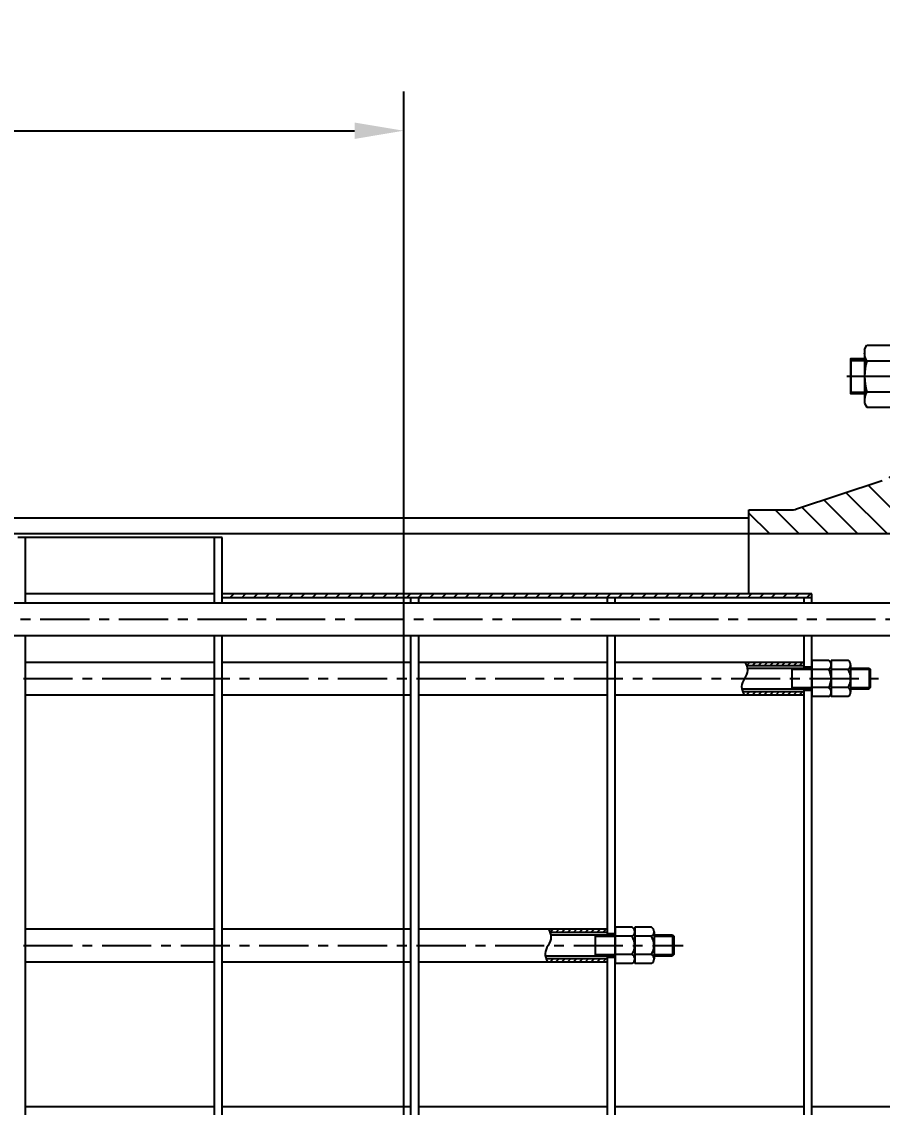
# Model space of a CAD drawing. Header units: millimetres. Extents: x -375 to 12388, y -150 to 8760.
# Drawn here: x 6805 to 7462, y 6353 to 7182 of the extents above; entities that cross this region are included whole.
import ezdxf

# ---------------------------------------------------------------- set-up
doc = ezdxf.new("R2010")
doc.units = ezdxf.units.MM
doc.header["$LTSCALE"] = 30
doc.linetypes.add('CENTER', pattern=[2, 1.25, -0.25, 0.25, -0.25])
doc.layers.get('Defpoints').update_dxf_attribs({"color": 241})
for name, color, linetype in [('1轮廓实线层', 4, 'Continuous'), ('2细线层', 7, 'Continuous'), ('3中心线层', 1, 'CENTER'), ('5剖面线层', 2, 'Continuous'), ('7标注层', 1, 'Continuous')]:
    doc.layers.add(name, color=color, linetype=linetype)
doc.styles.add('PC_TEXTSTYLE', font='romans.shx', dxfattribs={"width": 0.7, "bigfont": 'hzfs.shx'})
doc.styles.add('TH_GBDIM', font='romans.shx', dxfattribs={"width": 0.7, "bigfont": 'hzfs.shx'})
doc.dimstyles.new('TH_GBDIM', dxfattribs={"dimscale": 15, "dimtxt": 3.5, "dimasz": 2.5, "dimexe": 2, "dimexo": 0, "dimgap": 1.5, "dimtad": 1, "dimdec": 1, "dimdsep": 46, "dimtxsty": 'TH_GBDIM', "dimcen": 2.5, "dimclrd": 256, "dimclre": 256, "dimclrt": 3, "dimadec": 0, "dimazin": 2, "dimtfac": 0.714286, "dimtdec": 1, "dimtmove": 0, "dimatfit": 3, "dimfxl": 0, "dimtzin": 0, "dimlwd": -1, "dimlwe": -1, "dimarcsym": 0})

# ---------------------------------------------------------------- blocks, each defined once
blk = doc.blocks.new('M27')
at = {"layer": '1轮廓实线层', "extrusion": (0, -1.22465e-16, -1)}
for p, q in [((-23.8, 20.5), (-21.97, 23.67)), ((-21.97, 23.67), (-1.83, 23.67)), ((-21.97, 11.84), (-1.83, 11.84))]:
    blk.add_line(p, q, dxfattribs=at)
at = {"layer": '1轮廓实线层'}
for p, q in [((-23.8, 20.5), (-23.8, -20.5)), ((0, 20.5), (-1.83, 23.67)), ((-21.97, -11.84), (-1.83, -11.84)), ((-23.8, -20.5), (-21.97, -23.67)), ((-21.97, -23.67), (-1.83, -23.67))]:
    blk.add_line(p, q, dxfattribs=at)
at = {"layer": '1轮廓实线层', "extrusion": (1.22465e-16, 0, -1)}
for p, q in [((0, 20.5), (0, -20.5)), ((0, -20.5), (-1.83, -23.67))]:
    blk.add_line(p, q, dxfattribs=at)
at = {"layer": '1轮廓实线层', "extrusion": (0, -1.22465e-16, -1)}
blk.add_arc((13.32, 17.75), 10.48, 325.61575, 0, dxfattribs=at)
at = {"layer": '1轮廓实线层'}
for centre, radius, start, end in [((-10.48, 17.75), 10.48, 325.61575, 0), ((15.37, 0), 39.17, 162.41205, 197.58795), ((-13.32, -17.75), 10.48, 145.61575, 180)]:
    blk.add_arc(centre, radius, start, end, dxfattribs=at)
at = {"layer": '1轮廓实线层', "extrusion": (1.22465e-16, 0, -1)}
for centre, radius, start, end in [((39.17, 0), 39.17, 162.41205, 197.58795), ((10.48, -17.75), 10.48, 145.61575, 180)]:
    blk.add_arc(centre, radius, start, end, dxfattribs=at)
at = {"layer": '3中心线层'}
blk.add_line((-26.8, 0), (3, 0), dxfattribs=at)
at = {"layer": '1轮廓实线层', "style": 'PC_TEXTSTYLE'}
blk.add_text('TH_SUPERPART', height=1e-29, dxfattribs=at).set_placement((0, 0))
blk = doc.blocks.new('*D50')
at = {"layer": '7标注层'}
for p, q in [((2176.33, 7045.72), (2176.33, 7128.35)), ((7096.33, 5934.46), (7096.33, 7128.35)), ((2213.83, 7098.35), (7058.83, 7098.35))]:
    blk.add_line(p, q, dxfattribs=at)
for points in [[(2213.83, 7104.6), (2213.83, 7092.1), (2176.33, 7098.35)], [(7058.83, 7104.6), (7058.83, 7092.1), (7096.33, 7098.35)]]:
    blk.add_solid(points, dxfattribs=at)
at = {"layer": 'Defpoints', "color": 0}
for p in [(7096.33, 7098.35), (2176.33, 7045.72), (7096.33, 5934.46)]:
    blk.add_point(p, dxfattribs=at)
at = {"layer": '7标注层', "color": 3, "insert": (4636.33, 7147.1), "char_height": 52.5, "attachment_point": 5, "style": 'TH_GBDIM'}
blk.add_mtext('{4920}{}{}', dxfattribs=at)

msp = doc.modelspace()

# ---------------------------------------------------------------- hatches: boundary and pattern name
at = {"layer": '5剖面线层'}
h = msp.add_hatch(dxfattribs=at)
h.set_pattern_fill('ANSI31', color=256, scale=5, angle=90, style=0)
h.paths.add_polyline_path([(7539.83, 6938.49), (7471.83, 6938.49), (7471.83, 6925.99), (7539.83, 6925.99)])
h.paths.add_polyline_path([(7545.83, 6883.49), (7539.83, 6883.49), (7539.83, 6895.99), (7471.83, 6895.99), (7471.83, 6890.49), (7471.83, 6845.8, -0.322823), (7461.57, 6831.57), (7396.14, 6809.76, -0.080612), (7391.39, 6808.99), (7359.83, 6808.99), (7359.83, 6790.99), (7545.83, 6790.99)])
h = msp.add_hatch(dxfattribs=at)
h.set_pattern_fill('ANSI31', color=256, scale=2, style=0)
h.set_pattern_definition([(45, (6594.8115, 5232.545), (-4.490128, 4.490128), [])])
h.paths.add_polyline_path([(7359.83, 6744.95), (6957.83, 6744.95), (6957.83, 6741.95), (7359.83, 6741.95)])
h.paths.add_polyline_path([(7407.83, 6744.95), (7359.83, 6744.95), (7359.83, 6741.95), (7407.83, 6741.95)])
h = msp.add_hatch(dxfattribs=at)
h.set_pattern_fill('ANSI31', color=256, style=0)
h.set_pattern_definition([(45, (2526.8075, 4773.2076), (-2.245064, 2.245064), [])])
edge = h.paths.add_edge_path()
edge.add_line((7401.83, 6692.9), (7356.79, 6692.9))
edge.add_spline(control_points=[(7356.79, 6692.9), (7357.18, 6692.06), (7357.57, 6691.23), (7357.9, 6690.4)], knot_values=[0, 0, 0, 0, 2.604773, 2.604773, 2.604773, 2.604773], degree=3, periodic=0)
edge.add_line((7357.9, 6690.4), (7401.83, 6690.4))
edge.add_line((7401.83, 6690.4), (7401.83, 6692.9))
edge = h.paths.add_edge_path()
edge.add_line((7401.83, 6670.4), (7355.05, 6670.4))
edge.add_spline(control_points=[(7355.05, 6670.4), (7355.38, 6669.57), (7355.77, 6668.73), (7356.16, 6667.9)], knot_values=[23.756012, 23.756012, 23.756012, 23.756012, 26.360785, 26.360785, 26.360785, 26.360785], degree=3, periodic=0)
edge.add_line((7356.16, 6667.9), (7401.83, 6667.9))
edge.add_line((7401.83, 6667.9), (7401.83, 6670.4))
h = msp.add_hatch(dxfattribs=at)
h.set_pattern_fill('ANSI31', color=256, style=0)
h.set_pattern_definition([(45, (2376.8075, 4569.561), (-2.245064, 2.245064), [])])
edge = h.paths.add_edge_path()
edge.add_line((7251.83, 6489.25), (7206.79, 6489.25))
edge.add_spline(control_points=[(7206.79, 6489.25), (7207.18, 6488.42), (7207.57, 6487.58), (7207.9, 6486.75)], knot_values=[0, 0, 0, 0, 2.604773, 2.604773, 2.604773, 2.604773], degree=3, periodic=0)
edge.add_line((7207.9, 6486.75), (7251.83, 6486.75))
edge.add_line((7251.83, 6486.75), (7251.83, 6489.25))
edge = h.paths.add_edge_path()
edge.add_line((7251.83, 6466.75), (7205.05, 6466.75))
edge.add_spline(control_points=[(7205.05, 6466.75), (7205.38, 6465.92), (7205.77, 6465.09), (7206.16, 6464.25)], knot_values=[23.756012, 23.756012, 23.756012, 23.756012, 26.360785, 26.360785, 26.360785, 26.360785], degree=3, periodic=0)
edge.add_line((7206.16, 6464.25), (7251.83, 6464.25))
edge.add_line((7251.83, 6464.25), (7251.83, 6466.75))

# ---------------------------------------------------------------- linework, layer by layer
at = {"layer": '1轮廓实线层'}
for p, q in [((7437.58, 6924.49), (7437.58, 6897.49)), ((7396.14, 6809.76), (7461.57, 6831.57)), ((7359.83, 6808.99), (7391.39, 6808.99)), ((7359.83, 6744.95), (7359.83, 6808.99)), ((2285.83, 6802.99), (7359.83, 6802.99)), ((2277.33, 6790.99), (7359.83, 6790.99)), ((6807.83, 6787.99), (6801.83, 6787.99)), ((6807.83, 6738.15), (6807.83, 6787.99)), ((6951.83, 6787.99), (6807.83, 6787.99)), ((6957.83, 6787.99), (6951.83, 6787.99)), ((6951.83, 6738.15), (6951.83, 6787.99)), ((6957.83, 6738.15), (6957.83, 6787.99)), ((7359.83, 6790.99), (7545.83, 6790.99)), ((6951.83, 6744.95), (6807.83, 6744.95)), ((7407.83, 6744.95), (6957.83, 6744.95)), ((7407.83, 6738.15), (7407.83, 6744.95)), ((1722.83, 6738.15), (7722.83, 6738.15)), ((7407.83, 6741.95), (6957.83, 6741.95)), ((7101.83, 6738.15), (7101.83, 6741.95)), ((7107.83, 6738.15), (7107.83, 6741.95)), ((7251.83, 6738.15), (7251.83, 6741.95)), ((7257.83, 6738.15), (7257.83, 6741.95)), ((7401.83, 6738.15), (7401.83, 6741.95)), ((1722.83, 6713.15), (7722.83, 6713.15)), ((6807.83, 6340.99), (6807.83, 6713.15)), ((6951.83, 6340.99), (6951.83, 6713.15)), ((6957.83, 6340.99), (6957.83, 6713.15)), ((7101.83, 6340.99), (7101.83, 6713.15)), ((7107.83, 6340.99), (7107.83, 6713.15)), ((7251.83, 6484.75), (7251.83, 6713.15)), ((7257.83, 6340.99), (7257.83, 6713.15)), ((7401.83, 6688.4), (7401.83, 6713.15)), ((7407.83, 6340.99), (7407.83, 6713.15)), ((7407.83, 6694.25), (7407.83, 6666.54)), ((7420.63, 6694.25), (7407.83, 6694.25)), ((7422.63, 6694.25), (7422.63, 6666.54)), ((7435.43, 6694.25), (7422.63, 6694.25)), ((6807.83, 6692.9), (6951.83, 6692.9)), ((6957.83, 6692.9), (7101.83, 6692.9)), ((7107.83, 6692.9), (7251.83, 6692.9)), ((7257.83, 6692.9), (7401.83, 6692.9)), ((7357.9, 6690.4), (7401.83, 6690.4)), ((7358.53, 6688.4), (7407.83, 6688.4)), ((7392.43, 6688.4), (7392.43, 6672.4)), ((7401.83, 6689.4), (7407.83, 6689.4)), ((7420.63, 6687.33), (7407.83, 6687.33)), ((7422.63, 6690.79), (7422.63, 6670.01)), ((7435.43, 6687.33), (7422.63, 6687.33)), ((7437.43, 6690.79), (7437.43, 6670.01)), ((7437.43, 6688.4), (7451.43, 6688.4)), ((7451.43, 6688.4), (7452.43, 6687.4)), ((7451.43, 6688.4), (7451.43, 6672.4)), ((7452.43, 6687.4), (7452.43, 6673.4)), ((7354.42, 6672.4), (7407.83, 6672.4)), ((7355.05, 6670.4), (7401.83, 6670.4)), ((7401.83, 6340.99), (7401.83, 6672.4)), ((7401.83, 6671.4), (7407.83, 6671.4)), ((7420.63, 6673.47), (7407.83, 6673.47)), ((7435.43, 6673.47), (7422.63, 6673.47)), ((7437.43, 6672.4), (7451.43, 6672.4)), ((7452.43, 6673.4), (7451.43, 6672.4)), ((6807.83, 6667.9), (6951.83, 6667.9)), ((6957.83, 6667.9), (7101.83, 6667.9)), ((7107.83, 6667.9), (7251.83, 6667.9)), ((7257.83, 6667.9), (7401.83, 6667.9)), ((7420.63, 6666.54), (7407.83, 6666.54)), ((7435.43, 6666.54), (7422.63, 6666.54)), ((6807.83, 6489.25), (6951.83, 6489.25)), ((6957.83, 6489.25), (7101.83, 6489.25)), ((7107.83, 6489.25), (7251.83, 6489.25)), ((7207.9, 6486.75), (7251.83, 6486.75)), ((7257.83, 6490.61), (7257.83, 6462.9)), ((7270.63, 6490.61), (7257.83, 6490.61)), ((7272.63, 6490.61), (7272.63, 6462.9)), ((7285.43, 6490.61), (7272.63, 6490.61)), ((7272.63, 6487.14), (7272.63, 6466.36)), ((7287.43, 6487.14), (7287.43, 6466.36)), ((7208.53, 6484.75), (7257.83, 6484.75)), ((7242.43, 6484.75), (7242.43, 6468.75)), ((7251.83, 6485.75), (7257.83, 6485.75)), ((7270.63, 6483.68), (7257.83, 6483.68)), ((7285.43, 6483.68), (7272.63, 6483.68)), ((7287.43, 6484.75), (7301.43, 6484.75)), ((7301.43, 6484.75), (7302.43, 6483.75)), ((7301.43, 6484.75), (7301.43, 6468.75)), ((7302.43, 6483.75), (7302.43, 6469.75)), ((7270.63, 6469.82), (7257.83, 6469.82)), ((7285.43, 6469.82), (7272.63, 6469.82)), ((7302.43, 6469.75), (7301.43, 6468.75)), ((6807.83, 6464.25), (6951.83, 6464.25)), ((6957.83, 6464.25), (7101.83, 6464.25)), ((7107.83, 6464.25), (7251.83, 6464.25)), ((7204.42, 6468.75), (7257.83, 6468.75)), ((7205.05, 6466.75), (7251.83, 6466.75)), ((7251.83, 6340.99), (7251.83, 6468.75)), ((7251.83, 6467.75), (7257.83, 6467.75)), ((7270.63, 6462.9), (7257.83, 6462.9)), ((7285.43, 6462.9), (7272.63, 6462.9)), ((7287.43, 6468.75), (7301.43, 6468.75)), ((6951.83, 6353.49), (6807.83, 6353.49)), ((7101.83, 6353.49), (6957.83, 6353.49)), ((7251.83, 6353.49), (7107.83, 6353.49)), ((7401.83, 6353.49), (7257.83, 6353.49)), ((7550.33, 6353.49), (7407.83, 6353.49))]:
    msp.add_line(p, q, dxfattribs=at)
for points in [[(7437.58, 6923.14), (7437.58, 6924.49), (7448.03, 6924.49)], [(7448.03, 6897.49), (7437.58, 6897.49), (7437.58, 6898.84), (7437.58, 6923.14)]]:
    msp.add_lwpolyline(points, dxfattribs=at)
for centre, radius, start, end in [((7391.39, 6823.99), 15, 270, 288.43495), ((7418.63, 6690.79), 4, 300, 60), ((7433.43, 6690.79), 4, 300, 60), ((7409.63, 6680.4), 13, 327.79577, 32.20423), ((7424.43, 6680.4), 13, 327.79577, 32.20423), ((7418.63, 6670.01), 4, 300, 60), ((7433.43, 6670.01), 4, 300, 60), ((7268.63, 6487.14), 4, 300, 60), ((7283.43, 6487.14), 4, 300, 60), ((7259.63, 6476.75), 13, 327.79577, 32.20423), ((7274.43, 6476.75), 13, 327.79577, 32.20423), ((7268.63, 6466.36), 4, 300, 60), ((7283.43, 6466.36), 4, 300, 60)]:
    msp.add_arc(centre, radius, start, end, dxfattribs=at)
at = {"layer": '2细线层'}
for p, q in [((7437.58, 6923.14), (7448.03, 6923.14)), ((7392.43, 6687.4), (7407.83, 6687.4)), ((7437.43, 6687.4), (7452.43, 6687.4)), ((7392.43, 6673.4), (7407.83, 6673.4)), ((7437.43, 6673.4), (7452.43, 6673.4)), ((7242.43, 6483.75), (7257.83, 6483.75)), ((7287.43, 6483.75), (7302.43, 6483.75)), ((7242.43, 6469.75), (7257.83, 6469.75)), ((7287.43, 6469.75), (7302.43, 6469.75))]:
    msp.add_line(p, q, dxfattribs=at)
at = {"layer": '2细线层', "extrusion": (0, -1.22465e-16, -1)}
msp.add_line((7437.58, 6898.84), (7448.03, 6898.84), dxfattribs=at)
at = {"layer": '2细线层'}
for points in [[(7356.79, 6692.9), (7358.72, 6686.6), (7354.23, 6674.2), (7356.16, 6667.9)], [(7206.79, 6489.25), (7208.72, 6482.95), (7204.23, 6470.55), (7206.16, 6464.25)]]:
    msp.add_spline(points, degree=3, dxfattribs=at)
at = {"layer": '3中心线层'}
for p, q in [((7434.58, 6910.99), (7655.58, 6910.99)), ((1719.01, 6725.65), (7722.83, 6725.65)), ((1766.14, 6680.4), (7460.88, 6680.4)), ((1766.14, 6476.75), (7309.65, 6476.75))]:
    msp.add_line(p, q, dxfattribs=at)

# ---------------------------------------------------------------- block references
at = {"layer": '1轮廓实线层'}
msp.add_blockref('M27', (7471.83, 6910.99), dxfattribs=at)

# ---------------------------------------------------------------- dimensions: what is measured, and where the dimension line sits
at = {"layer": '7标注层'}
dim = msp.add_linear_dim(base=(7096.33, 7098.35), p1=(2176.33, 7045.72), p2=(7096.33, 5934.46), text='{<>}{}{}', dimstyle='TH_GBDIM', override={"dimexo": 0, "dimgap": 1.5, "dimtad": 1, "dimjust": 0, "dimdec": 1, "dimlfac": 1, "dimse1": 0, "dimse2": 0, "dimsd1": 0, "dimsd2": 0}, dxfattribs=at)
dim.commit()
dim.dimension.update_dxf_attribs({"geometry": '*D50', "text_midpoint": (4636.33, 7147.1)})

doc.saveas('drawing.dxf')
